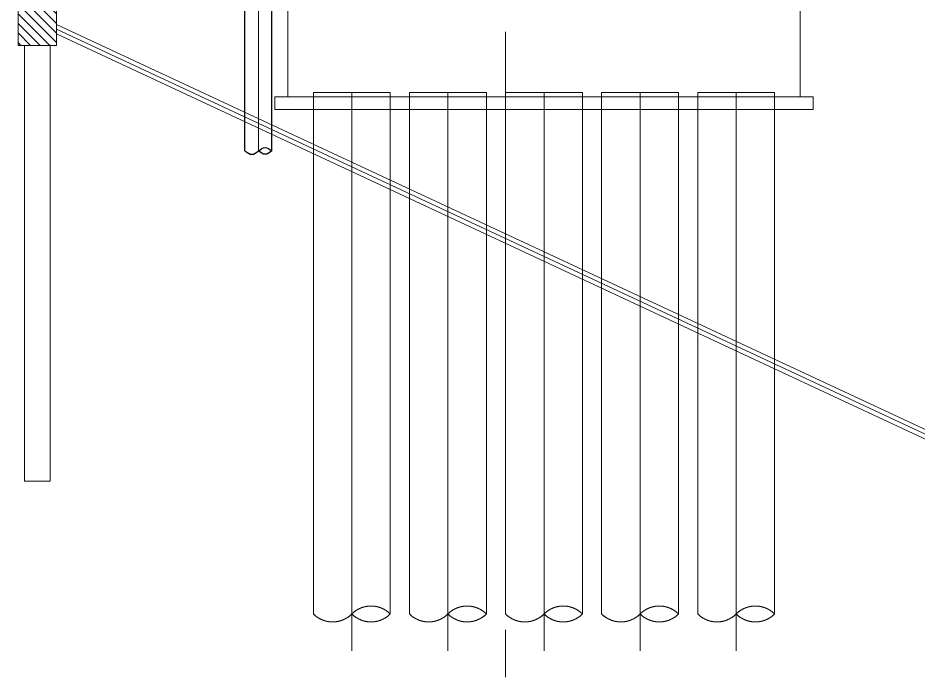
# Model space of a CAD drawing. Extents: x 1767995 to 4174245, y 542814 to 862564.
# Drawn here: x 2552006 to 2573080, y 561499 to 576933 of the extents above; entities that cross this region are included whole.
import ezdxf

# ---------------------------------------------------------------- set-up
doc = ezdxf.new("R2010")
doc.units = 0
doc.header["$LTSCALE"] = 3500
doc.linetypes.add('CENTER', pattern=[2, 1.25, -0.25, 0.25, -0.25])
doc.linetypes.add('DASHED', pattern=[0.75, 0.5, -0.25])
for name, color, linetype, lineweight in [('1粗实线', 1, 'Continuous', 30), ('3中心线', 6, 'CENTER', 18), ('4虚线', 2, 'DASHED', 18), ('总 河堤', 6, 'Continuous', 15), ('桥 构造细虚', 6, 'Continuous', 15), ('桥-构造-细线', 4, 'Continuous', 18)]:
    doc.layers.add(name, color=color, linetype=linetype, lineweight=lineweight)
doc.layers.add('M_Prof', color=2, linetype='Continuous')

# ---------------------------------------------------------------- blocks, each defined once
blk = doc.blocks.new('右堤岸')
at = {"layer": '总 河堤'}
h = blk.add_hatch(dxfattribs=at)
h.set_pattern_fill('ANSI31', color=256, scale=0.05, style=0)
h.set_pattern_definition([(135, (-1e-10, -1250), (112.253, 112.253), [])])
h.paths.add_polyline_path([(0, 0), (250, 0), (450, -850), (900, -850), (900, -1670), (0, -1250)])
h.paths.add_polyline_path([(0, -1250), (900, -1670), (900, -2050), (0, -2050)])
for p, q in [((0, 0), (0, -2050)), ((900, -2050), (900, -850)), ((0, -2050), (900, -2050)), ((150, -2050), (150, -12250)), ((750, -2050), (750, -12250)), ((750, -12250), (150, -12250))]:
    blk.add_line(p, q, dxfattribs=at)
at = {"layer": '总 河堤', "color": 8}
for p, q in [((900, -1559), (23600, -12145)), ((900, -1670), (22651, -11813)), ((900, -1780), (23515, -12326))]:
    blk.add_line(p, q, dxfattribs=at)
blk = doc.blocks.new('第三方士大夫')
at = {"layer": '3中心线', "ltscale": 1000}
for p, q in [((5507457, 1403284), (5507457, 1416363)), ((5509707, 1403284), (5509707, 1416363)), ((5511957, 1403284), (5511957, 1416363)), ((5514207, 1403284), (5514207, 1416363)), ((5516457, 1403284), (5516457, 1416363))]:
    blk.add_line(p, q, dxfattribs=at)
at = {"layer": '4虚线', "ltscale": 1000}
for p, q in [((5510452, 1426134), (5510452, 1426400)), ((5510452, 1426134), (5510452, 1426400)), ((5510452, 1426134), (5510452, 1426400)), ((5510452, 1426134), (5510452, 1426400)), ((5510452, 1426134), (5510452, 1426400)), ((5510452, 1426134), (5510452, 1426400)), ((5510452, 1426134), (5510452, 1426400)), ((5510452, 1426134), (5510452, 1426400)), ((5510452, 1426400), (5511662, 1426400)), ((5511057, 1426351), (5511057, 1425931)), ((5511662, 1426134), (5511662, 1426400)), ((5511662, 1426134), (5511662, 1426400)), ((5511662, 1426134), (5511662, 1426400)), ((5511662, 1426134), (5511662, 1426400)), ((5511662, 1426134), (5511662, 1426400)), ((5511662, 1426134), (5511662, 1426400)), ((5513807, 1426397), (5513807, 1425788)), ((5510306, 1426134), (5511808, 1426134)), ((5510306, 1426043), (5510306, 1426134)), ((5510306, 1426134), (5511808, 1426134)), ((5510306, 1426043), (5510306, 1426134)), ((5510306, 1426134), (5511808, 1426134)), ((5510306, 1426043), (5510306, 1426134)), ((5510306, 1426134), (5511808, 1426134)), ((5510306, 1426043), (5510306, 1426134)), ((5511808, 1426043), (5511808, 1426134)), ((5511808, 1426043), (5511808, 1426134)), ((5511808, 1426043), (5511808, 1426134)), ((5511808, 1426043), (5511808, 1426134)), ((5513525, 1426073), (5513525, 1426241)), ((5513525, 1426073), (5513525, 1426241)), ((5513525, 1426073), (5513525, 1426241)), ((5513525, 1426073), (5513525, 1426241)), ((5513525, 1426073), (5513525, 1426241)), ((5513525, 1426073), (5513525, 1426241)), ((5513525, 1426073), (5513525, 1426241)), ((5513525, 1426073), (5513525, 1426241)), ((5513525, 1426241), (5514089, 1426241)), ((5514089, 1426073), (5514089, 1426241)), ((5514089, 1426073), (5514089, 1426241)), ((5514089, 1426073), (5514089, 1426241)), ((5514089, 1426073), (5514089, 1426241)), ((5514089, 1426073), (5514089, 1426241)), ((5514089, 1426073), (5514089, 1426241)), ((5510182, 1426043), (5511932, 1426043)), ((5510182, 1425931), (5510182, 1426043)), ((5510182, 1426043), (5511932, 1426043)), ((5510182, 1425931), (5510182, 1426043)), ((5510182, 1426043), (5511932, 1426043)), ((5510182, 1425931), (5510182, 1426043)), ((5510182, 1426043), (5511932, 1426043)), ((5510182, 1425931), (5510182, 1426043)), ((5510306, 1426043), (5511808, 1426043)), ((5510306, 1426043), (5511808, 1426043)), ((5510306, 1426043), (5511808, 1426043)), ((5510306, 1426043), (5511808, 1426043)), ((5511932, 1425931), (5511932, 1426043)), ((5511932, 1425931), (5511932, 1426043)), ((5511932, 1425931), (5511932, 1426043)), ((5511932, 1425931), (5511932, 1426043)), ((5513307, 1425931), (5513307, 1425931)), ((5513421, 1426073), (5514193, 1426073)), ((5513421, 1425931), (5513421, 1426073)), ((5513421, 1426073), (5514193, 1426073)), ((5513421, 1425931), (5513421, 1426073)), ((5513421, 1426073), (5514193, 1426073)), ((5513421, 1425931), (5513421, 1426073)), ((5513421, 1426073), (5514193, 1426073)), ((5513421, 1425931), (5513421, 1426073)), ((5513421, 1425931), (5514193, 1425931)), ((5513421, 1425931), (5514193, 1425931)), ((5513421, 1425931), (5514193, 1425931)), ((5513421, 1425931), (5514193, 1425931)), ((5514193, 1426073), (5514193, 1425931)), ((5508957, 1419263), (5508957, 1423543)), ((5514957, 1419263), (5514957, 1423543)), ((5505957, 1419263), (5517957, 1419263)), ((5505957, 1416263), (5505957, 1419263)), ((5505957, 1419263), (5517957, 1419263)), ((5505957, 1416263), (5505957, 1419263)), ((5508707, 1419263), (5515207, 1419263)), ((5508707, 1419263), (5515207, 1419263)), ((5517957, 1416263), (5517957, 1419263)), ((5505657, 1416263), (5518257, 1416263)), ((5505657, 1416263), (5505657, 1415963)), ((5505657, 1416263), (5518257, 1416263)), ((5505657, 1416263), (5505657, 1415963)), ((5508357, 1416363), (5506557, 1416363)), ((5506557, 1415963), (5506557, 1416363)), ((5508357, 1416363), (5506557, 1416363)), ((5506557, 1415963), (5506557, 1416363)), ((5508357, 1415963), (5508357, 1416363)), ((5508357, 1415963), (5508357, 1416363)), ((5510607, 1416363), (5508807, 1416363)), ((5508807, 1415963), (5508807, 1416363)), ((5510607, 1416363), (5508807, 1416363)), ((5508807, 1415963), (5508807, 1416363)), ((5510607, 1415963), (5510607, 1416363)), ((5510607, 1415963), (5510607, 1416363)), ((5512857, 1416363), (5511057, 1416363)), ((5511057, 1415963), (5511057, 1416363)), ((5512857, 1416363), (5511057, 1416363)), ((5511057, 1415963), (5511057, 1416363)), ((5512857, 1415963), (5512857, 1416363)), ((5512857, 1415963), (5512857, 1416363)), ((5515107, 1416363), (5513307, 1416363)), ((5513307, 1415963), (5513307, 1416363)), ((5515107, 1416363), (5513307, 1416363)), ((5513307, 1415963), (5513307, 1416363)), ((5515107, 1415963), (5515107, 1416363)), ((5515107, 1415963), (5515107, 1416363)), ((5517357, 1416363), (5515557, 1416363)), ((5515557, 1415963), (5515557, 1416363)), ((5517357, 1416363), (5515557, 1416363)), ((5515557, 1415963), (5515557, 1416363)), ((5517357, 1415963), (5517357, 1416363)), ((5517357, 1415963), (5517357, 1416363)), ((5518257, 1415963), (5518257, 1416263)), ((5505657, 1415963), (5518257, 1415963)), ((5505657, 1415963), (5518257, 1415963)), ((5506557, 1415963), (5506557, 1404150)), ((5506557, 1415963), (5506557, 1404150)), ((5508357, 1415963), (5508357, 1404150)), ((5508357, 1415963), (5508357, 1404150)), ((5508807, 1415963), (5508807, 1404150)), ((5508807, 1415963), (5508807, 1404150)), ((5510607, 1415963), (5510607, 1404150)), ((5510607, 1415963), (5510607, 1404150)), ((5511057, 1415963), (5511057, 1404150)), ((5511057, 1415963), (5511057, 1404150)), ((5512857, 1415963), (5512857, 1404150)), ((5512857, 1415963), (5512857, 1404150)), ((5513307, 1415963), (5513307, 1404150)), ((5513307, 1415963), (5513307, 1404150)), ((5515107, 1415963), (5515107, 1404150)), ((5515107, 1415963), (5515107, 1404150)), ((5515557, 1415963), (5515557, 1404150)), ((5515557, 1415963), (5515557, 1404150)), ((5517357, 1415963), (5517357, 1404150)), ((5517357, 1415963), (5517357, 1404150))]:
    blk.add_line(p, q, dxfattribs=at)
blk.add_lwpolyline([(5514957, 1423543), (5514957, 1425931), (5508957, 1425931), (5508957, 1423543)], dxfattribs=at)
for points in [[(5506557, 1404150, 0.414214), (5507457, 1404150, 0.414214), (5508357, 1404150, 0.414214), (5507457, 1404150)], [(5508807, 1404150, 0.414214), (5509707, 1404150, 0.414214), (5510607, 1404150, 0.414214), (5509707, 1404150)], [(5511057, 1404150, 0.414214), (5511957, 1404150, 0.414214), (5512857, 1404150, 0.414214), (5511957, 1404150)], [(5513307, 1404150, 0.414214), (5514207, 1404150, 0.414214), (5515107, 1404150, 0.414214), (5514207, 1404150)], [(5515557, 1404150, 0.414214), (5516457, 1404150, 0.414214), (5517357, 1404150, 0.414214), (5516457, 1404150)]]:
    blk.add_lwpolyline(points, format="xyb", dxfattribs=at)
blk = doc.blocks.new('sdfsdf43')
at = {"layer": '1粗实线'}
for p, q in [((6429512, 1532944), (6429512, 1543510)), ((6430142, 1532944), (6430142, 1543510))]:
    blk.add_line(p, q, dxfattribs=at)
at = {"layer": '3中心线'}
blk.add_line((6429827, 1532944), (6429827, 1543510), dxfattribs=at)
at = {"layer": 'M_Prof'}
for points in [[(6429512, 1532944), (6429670, 1532865), (6429827, 1532944), (6429985, 1533022), (6430142, 1532944)], [(6430142, 1532944), (6429985, 1532865), (6429827, 1532944)]]:
    blk.add_spline(points, degree=3, dxfattribs=at)

msp = doc.modelspace()

# ---------------------------------------------------------------- linework, layer by layer
at = {"layer": '3中心线'}
for p, q in [((2563422.8, 583605.5), (2563422.6, 561499)), ((2559822.8, 562109.6), (2559822.8, 575188.6)), ((2562072.8, 562109.6), (2562072.8, 575188.6)), ((2564322.8, 562109.6), (2564322.8, 575188.6)), ((2566572.8, 562109.6), (2566572.8, 575188.6)), ((2568822.8, 562109.6), (2568822.8, 575188.6))]:
    msp.add_line(p, q, dxfattribs=at)
at = {"layer": '桥 构造细虚', "color": 8}
for points in [[(2558922.8, 562975.2, 0.4142136), (2559822.8, 562975.2, 0.4142136), (2560722.8, 562975.2, 0.4142136), (2559822.8, 562975.2)], [(2563422.8, 562975.2, 0.4142136), (2564322.8, 562975.2, 0.4142136), (2565222.8, 562975.2, 0.4142136), (2564322.8, 562975.2)], [(2567922.8, 562975.2, 0.4142136), (2568822.8, 562975.2, 0.4142136), (2569722.8, 562975.2, 0.4142136), (2568822.8, 562975.2)]]:
    msp.add_lwpolyline(points, format="xyb", dxfattribs=at)
at = {"layer": '桥 构造细虚'}
for points in [[(2561172.8, 562975.2, 0.4142136), (2562072.8, 562975.2, 0.4142136), (2562972.8, 562975.2, 0.4142136), (2562072.8, 562975.2)], [(2565672.8, 562975.2, 0.4142136), (2566572.8, 562975.2, 0.4142136), (2567472.8, 562975.2, 0.4142136), (2566572.8, 562975.2)]]:
    msp.add_lwpolyline(points, format="xyb", dxfattribs=at)
at = {"layer": '桥-构造-细线', "color": 8}
for p, q in [((2563422.8, 574788.6), (2563422.8, 562975.2)), ((2565222.8, 574788.6), (2565222.8, 562975.2))]:
    msp.add_line(p, q, dxfattribs=at)

# ---------------------------------------------------------------- block references
at = {"layer": '3中心线'}
msp.add_blockref('sdfsdf43', (-3872191.3, -959124.4), dxfattribs=at)
at = {"layer": '4虚线'}
msp.add_blockref('第三方士大夫', (-2947634.4, -841174.7), dxfattribs=at)
at = {"layer": '总 河堤'}
msp.add_blockref('右堤岸', (2552005.8, 578338.6), dxfattribs=at)

doc.saveas('drawing.dxf')
